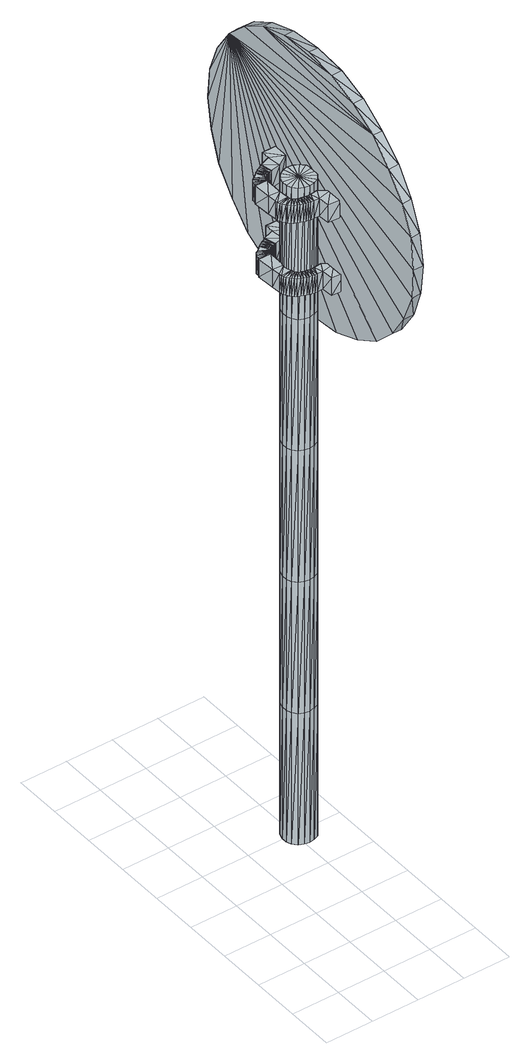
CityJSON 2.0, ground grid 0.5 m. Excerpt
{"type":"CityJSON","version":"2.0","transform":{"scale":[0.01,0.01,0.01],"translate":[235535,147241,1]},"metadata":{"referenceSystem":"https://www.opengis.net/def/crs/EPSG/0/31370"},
"CityObjects":{
"object1":{"type":"GenericCityObject","attributes":{"cluster":79,"mean_distance_to_centroid":0.101,"new_centroid_x":235535.59,"new_centroid_y":147242.38,"mean_distance_to_camera":5.34,"H1":0,"H2":0,"Z_final":111.79,"cluster2":-1,"proj_x":235536.69,"proj_y":147237.81,"id_line":52556,"bearing_l":76.47,"distance":4.7,"orientation":"left","G_obj":256.47},"geometry":[{"type":"MultiSurface","lod":"2","boundaries":[[[0,1,2]],[[2,1,3]],[[3,1,4]],[[4,1,5]],[[5,1,6]],[[1,7,6]],[[1,8,7]],[[1,9,8]],[[1,10,9]],[[1,11,10]],[[1,12,11]],[[1,13,12]],[[1,14,13]],[[15,14,1]],[[16,15,1]],[[17,16,1]],[[18,17,1]],[[0,18,1]],[[19,20,0]],[[19,0,2]],[[21,19,2]],[[21,2,3]],[[21,3,22]],[[22,3,4]],[[22,4,23]],[[23,4,5]],[[23,5,24]],[[24,5,6]],[[24,6,25]],[[25,6,7]],[[25,7,26]],[[26,7,8]],[[26,8,27]],[[8,9,27]],[[27,9,28]],[[9,10,28]],[[10,29,28]],[[10,11,29]],[[11,30,29]],[[11,12,30]],[[30,12,31]],[[31,12,13]],[[31,13,32]],[[32,13,14]],[[32,14,33]],[[33,14,15]],[[33,15,34]],[[34,15,16]],[[34,16,35]],[[35,16,17]],[[36,35,17]],[[18,36,17]],[[20,36,18]],[[20,18,0]],[[37,38,20]],[[37,20,19]],[[39,37,19]],[[21,39,19]],[[39,21,40]],[[40,21,22]],[[40,22,41]],[[41,22,23]],[[41,23,42]],[[42,23,24]],[[42,24,43]],[[43,24,25]],[[43,25,44]],[[44,25,26]],[[26,45,44]],[[26,27,45]],[[27,46,45]],[[27,28,46]],[[28,47,46]],[[28,29,47]],[[47,29,48]],[[29,30,48]],[[48,30,49]],[[49,30,31]],[[49,31,50]],[[50,31,32]],[[50,32,51]],[[51,32,33]],[[51,33,52]],[[52,33,34]],[[52,34,53]],[[53,34,35]],[[54,53,35]],[[54,35,36]],[[38,54,36]],[[38,36,20]],[[55,56,38]],[[55,38,37]],[[57,55,37]],[[57,37,39]],[[57,39,58]],[[58,39,40]],[[58,40,59]],[[59,40,41]],[[59,41,60]],[[60,41,42]],[[60,42,61]],[[61,42,43]],[[61,43,62]],[[62,43,44]],[[44,63,62]],[[44,45,63]],[[45,64,63]],[[45,46,64]],[[46,65,64]],[[46,47,65]],[[47,66,65]],[[47,48,66]],[[66,48,67]],[[67,48,49]],[[67,49,68]],[[68,49,50]],[[68,50,69]],[[69,50,51]],[[69,51,70]],[[70,51,52]],[[70,52,71]],[[71,52,53]],[[72,71,53]],[[72,53,54]],[[56,72,54]],[[56,54,38]],[[73,74,56]],[[73,56,55]],[[75,73,55]],[[75,55,57]],[[75,57,76]],[[76,57,58]],[[76,58,77]],[[77,58,59]],[[77,59,78]],[[78,59,60]],[[78,60,79]],[[79,60,61]],[[79,61,80]],[[80,61,62]],[[62,81,80]],[[62,63,81]],[[63,82,81]],[[63,64,82]],[[64,83,82]],[[64,65,83]],[[65,84,83]],[[65,66,84]],[[84,66,85]],[[85,66,67]],[[85,67,86]],[[86,67,68]],[[86,68,87]],[[87,68,69]],[[87,69,88]],[[88,69,70]],[[88,70,89]],[[89,70,71]],[[90,89,71]],[[90,71,72]],[[74,90,72]],[[74,72,56]],[[91,92,74]],[[91,74,73]],[[93,91,73]],[[93,73,75]],[[93,75,94]],[[94,75,76]],[[94,76,95]],[[95,76,77]],[[95,77,96]],[[96,77,78]],[[96,78,97]],[[97,78,79]],[[97,79,98]],[[98,79,80]],[[80,99,98]],[[80,81,99]],[[81,100,99]],[[81,82,100]],[[82,101,100]],[[82,83,101]],[[83,102,101]],[[83,84,102]],[[102,84,103]],[[103,84,85]],[[103,85,104]],[[104,85,86]],[[104,86,105]],[[105,86,87]],[[105,87,106]],[[106,87,88]],[[106,88,107]],[[107,88,89]],[[108,107,89]],[[108,89,90]],[[92,108,90]],[[92,90,74]],[[92,91,109]],[[91,93,109]],[[93,94,109]],[[94,95,109]],[[95,96,109]],[[109,96,97]],[[109,97,98]],[[109,98,99]],[[109,99,100]],[[109,100,101]],[[109,101,102]],[[109,102,103]],[[109,103,104]],[[105,109,104]],[[106,109,105]],[[107,109,106]],[[108,109,107]],[[92,109,108]],[[110,111,112]],[[113,112,114]],[[115,112,113]],[[116,112,115]],[[117,112,116]],[[118,112,117]],[[119,112,118]],[[120,112,119]],[[121,112,120]],[[122,112,121]],[[122,123,112]],[[123,110,112]],[[111,124,112]],[[124,125,112]],[[125,126,112]],[[126,127,112]],[[127,128,112]],[[128,129,112]],[[129,130,112]],[[130,131,112]],[[112,131,132]],[[131,133,132]],[[131,134,133]],[[133,134,135]],[[133,135,136]],[[135,137,136]],[[133,136,138]],[[136,139,138]],[[136,137,139]],[[137,140,139]],[[137,135,140]],[[135,141,140]],[[135,134,141]],[[134,142,141]],[[134,131,142]],[[131,143,142]],[[131,130,143]],[[143,130,144]],[[144,130,129]],[[144,129,145]],[[145,129,128]],[[145,128,146]],[[146,127,147]],[[147,127,126]],[[147,126,148]],[[148,126,125]],[[148,125,149]],[[149,125,124]],[[150,149,124]],[[150,124,111]],[[151,150,111]],[[151,111,110]],[[152,151,110]],[[152,110,123]],[[146,128,127]],[[153,123,122]],[[154,153,122]],[[154,122,121]],[[155,154,121]],[[155,121,120]],[[156,155,120]],[[156,120,119]],[[157,156,119]],[[157,119,118]],[[157,118,158]],[[158,118,117]],[[158,117,159]],[[153,152,123]],[[159,117,116]],[[159,116,160]],[[160,116,115]],[[160,115,161]],[[161,115,113]],[[161,113,162]],[[162,113,114]],[[162,114,163]],[[163,114,112]],[[163,112,164]],[[164,112,132]],[[132,165,164]],[[132,133,165]],[[133,138,165]],[[138,139,140]],[[161,162,163]],[[160,161,163]],[[159,160,163]],[[158,159,163]],[[157,158,163]],[[156,157,163]],[[155,156,163]],[[154,155,163]],[[153,154,163]],[[153,163,152]],[[152,163,151]],[[151,163,150]],[[150,163,149]],[[149,163,148]],[[148,163,147]],[[147,163,146]],[[146,163,145]],[[145,163,144]],[[144,163,143]],[[143,163,142]],[[163,164,142]],[[142,164,165]],[[142,165,141]],[[165,140,141]],[[165,138,140]],[[166,167,168]],[[168,167,169]],[[170,168,169]],[[170,169,171]],[[170,171,172]],[[172,171,173]],[[172,173,174]],[[174,173,175]],[[174,175,176]],[[176,175,177]],[[176,177,178]],[[178,177,179]],[[178,179,180]],[[180,179,181]],[[180,181,182]],[[182,181,183]],[[182,183,184]],[[184,183,185]],[[184,185,186]],[[186,185,187]],[[186,187,188]],[[188,187,189]],[[188,189,190]],[[190,189,191]],[[192,190,191]],[[192,191,193]],[[194,192,193]],[[194,193,195]],[[196,194,195]],[[196,195,197]],[[198,196,197]],[[198,197,199]],[[200,198,199]],[[200,199,201]],[[202,200,201]],[[202,201,203]],[[204,202,203]],[[204,203,205]],[[206,204,205]],[[206,205,207]],[[208,206,207]],[[208,207,209]],[[210,208,209]],[[210,209,211]],[[212,210,211]],[[212,211,213]],[[214,212,213]],[[214,213,215]],[[216,214,215]],[[216,215,217]],[[216,217,218]],[[218,217,219]],[[218,219,220]],[[220,219,221]],[[220,221,222]],[[222,221,223]],[[222,223,224]],[[224,223,225]],[[224,225,226]],[[226,225,227]],[[226,227,228]],[[228,227,229]],[[228,229,230]],[[230,229,231]],[[230,231,232]],[[232,231,233]],[[232,233,234]],[[234,233,235]],[[234,235,236]],[[236,235,237]],[[238,236,237]],[[238,237,239]],[[238,239,240]],[[240,239,241]],[[241,242,240]],[[241,243,242]],[[242,243,244]],[[244,243,245]],[[244,245,246]],[[246,245,247]],[[246,247,248]],[[248,247,249]],[[248,249,250]],[[250,249,251]],[[250,251,252]],[[252,251,253]],[[252,253,254]],[[254,253,255]],[[254,255,256]],[[256,255,257]],[[256,257,258]],[[258,257,259]],[[258,259,260]],[[260,259,261]],[[260,261,262]],[[262,261,263]],[[262,263,264]],[[264,263,265]],[[264,265,266]],[[266,265,267]],[[267,268,266]],[[267,269,268]],[[269,270,268]],[[269,271,270]],[[271,272,270]],[[271,273,272]],[[273,274,272]],[[273,275,274]],[[275,276,274]],[[275,277,276]],[[277,278,276]],[[277,279,278]],[[279,280,278]],[[279,281,280]],[[281,282,280]],[[281,283,282]],[[283,284,282]],[[283,285,284]],[[285,286,284]],[[285,287,286]],[[287,288,286]],[[287,289,288]],[[288,289,290]],[[290,289,291]],[[290,291,292]],[[292,291,293]],[[292,293,294]],[[294,293,295]],[[294,295,296]],[[296,295,297]],[[296,297,298]],[[298,297,299]],[[298,299,300]],[[300,299,301]],[[300,301,302]],[[302,301,303]],[[302,303,304]],[[304,303,305]],[[304,305,306]],[[306,305,307]],[[306,307,308]],[[308,307,309]],[[308,309,310]],[[310,309,311]],[[311,166,310]],[[311,167,166]],[[169,167,311]],[[169,311,171]],[[171,311,309]],[[173,171,309]],[[173,309,307]],[[175,173,307]],[[175,307,305]],[[177,175,305]],[[177,305,303]],[[179,177,303]],[[179,303,301]],[[181,179,301]],[[181,301,299]],[[183,181,299]],[[183,299,297]],[[183,297,295]],[[185,183,295]],[[185,295,293]],[[187,185,293]],[[187,293,291]],[[189,187,291]],[[189,291,289]],[[189,289,287]],[[189,287,285]],[[191,189,285]],[[191,285,283]],[[193,191,283]],[[195,193,283]],[[195,283,281]],[[197,195,281]],[[199,197,281]],[[201,199,281]],[[201,281,279]],[[203,201,279]],[[205,203,279]],[[205,279,277]],[[205,277,207]],[[207,277,209]],[[209,277,275]],[[209,275,211]],[[211,275,273]],[[211,273,213]],[[213,273,271]],[[213,271,215]],[[215,271,269]],[[215,269,217]],[[217,269,219]],[[219,269,267]],[[219,267,221]],[[221,267,265]],[[221,265,223]],[[223,265,263]],[[223,263,225]],[[225,263,261]],[[225,261,227]],[[227,261,259]],[[227,259,229]],[[229,259,257]],[[229,257,255]],[[229,255,231]],[[231,255,253]],[[231,253,233]],[[233,253,251]],[[233,251,235]],[[251,249,235]],[[235,249,247]],[[235,247,237]],[[247,245,237]],[[237,245,243]],[[237,243,239]],[[239,243,241]],[[238,240,242]],[[168,310,166]],[[170,310,168]],[[170,308,310]],[[172,308,170]],[[172,306,308]],[[174,306,172]],[[174,304,306]],[[176,304,174]],[[176,302,304]],[[178,302,176]],[[178,300,302]],[[180,300,178]],[[180,298,300]],[[182,298,180]],[[182,296,298]],[[182,294,296]],[[184,294,182]],[[184,292,294]],[[186,292,184]],[[186,290,292]],[[188,290,186]],[[188,288,290]],[[188,286,288]],[[188,284,286]],[[190,284,188]],[[190,282,284]],[[192,282,190]],[[194,282,192]],[[194,280,282]],[[196,280,194]],[[198,280,196]],[[200,280,198]],[[200,278,280]],[[202,278,200]],[[204,278,202]],[[204,276,278]],[[204,206,276]],[[206,208,276]],[[208,274,276]],[[208,210,274]],[[210,272,274]],[[210,212,272]],[[212,270,272]],[[212,214,270]],[[214,268,270]],[[214,216,268]],[[216,218,268]],[[218,266,268]],[[218,220,266]],[[220,264,266]],[[220,222,264]],[[222,262,264]],[[222,224,262]],[[224,260,262]],[[224,226,260]],[[226,258,260]],[[226,228,258]],[[228,256,258]],[[228,254,256]],[[228,230,254]],[[230,252,254]],[[230,232,252]],[[232,250,252]],[[232,234,250]],[[250,234,248]],[[234,246,248]],[[234,236,246]],[[246,236,244]],[[236,242,244]],[[236,238,242]],[[312,313,314]],[[314,313,315]],[[316,314,315]],[[316,315,317]],[[316,317,318]],[[318,317,319]],[[318,319,320]],[[320,319,321]],[[320,321,322]],[[322,321,323]],[[322,323,324]],[[324,323,325]],[[324,325,326]],[[326,325,327]],[[326,327,328]],[[328,327,329]],[[328,329,330]],[[330,329,331]],[[330,331,332]],[[332,331,333]],[[332,333,334]],[[334,333,335]],[[334,335,336]],[[336,335,337]],[[338,336,337]],[[338,337,339]],[[340,338,339]],[[340,339,341]],[[342,340,341]],[[342,341,343]],[[344,342,343]],[[344,343,345]],[[346,344,345]],[[346,345,347]],[[348,346,347]],[[348,347,349]],[[350,348,349]],[[350,349,351]],[[352,350,351]],[[352,351,353]],[[354,352,353]],[[354,353,355]],[[356,354,355]],[[356,355,357]],[[358,356,357]],[[358,357,359]],[[360,358,359]],[[360,359,361]],[[362,360,361]],[[362,361,363]],[[362,363,364]],[[364,363,365]],[[364,365,366]],[[366,365,367]],[[366,367,368]],[[368,367,369]],[[368,369,370]],[[370,369,371]],[[370,371,372]],[[372,371,373]],[[372,373,374]],[[374,373,375]],[[374,375,376]],[[376,375,377]],[[376,377,378]],[[378,377,379]],[[378,379,380]],[[380,379,381]],[[380,381,382]],[[382,381,383]],[[384,382,383]],[[384,383,385]],[[384,385,386]],[[386,385,387]],[[387,388,386]],[[387,389,388]],[[388,389,390]],[[390,389,391]],[[390,391,392]],[[392,391,393]],[[392,393,394]],[[394,393,395]],[[394,395,396]],[[396,395,397]],[[396,397,398]],[[398,397,399]],[[398,399,400]],[[400,399,401]],[[400,401,402]],[[402,401,403]],[[402,403,404]],[[404,403,405]],[[404,405,406]],[[406,405,407]],[[406,407,408]],[[408,407,409]],[[408,409,410]],[[410,409,411]],[[410,411,412]],[[412,411,413]],[[413,414,412]],[[413,415,414]],[[415,416,414]],[[415,417,416]],[[417,418,416]],[[417,419,418]],[[419,420,418]],[[419,421,420]],[[421,422,420]],[[421,423,422]],[[423,424,422]],[[423,425,424]],[[425,426,424]],[[425,427,426]],[[427,428,426]],[[427,429,428]],[[429,430,428]],[[429,431,430]],[[431,432,430]],[[431,433,432]],[[433,434,432]],[[433,435,434]],[[434,435,436]],[[436,435,437]],[[436,437,438]],[[438,437,439]],[[438,439,440]],[[440,439,441]],[[440,441,442]],[[442,441,443]],[[442,443,444]],[[444,443,445]],[[444,445,446]],[[446,445,447]],[[446,447,448]],[[448,447,449]],[[448,449,450]],[[450,449,451]],[[450,451,452]],[[452,451,453]],[[452,453,454]],[[454,453,455]],[[454,455,456]],[[456,455,457]],[[457,312,456]],[[457,313,312]],[[315,313,457]],[[315,457,317]],[[317,457,455]],[[319,317,455]],[[319,455,453]],[[321,319,453]],[[321,453,451]],[[323,321,451]],[[323,451,449]],[[325,323,449]],[[325,449,447]],[[327,325,447]],[[327,447,445]],[[329,327,445]],[[329,445,443]],[[329,443,441]],[[331,329,441]],[[331,441,439]],[[333,331,439]],[[333,439,437]],[[335,333,437]],[[335,437,435]],[[335,435,433]],[[335,433,431]],[[337,335,431]],[[337,431,429]],[[339,337,429]],[[341,339,429]],[[341,429,427]],[[343,341,427]],[[345,343,427]],[[347,345,427]],[[347,427,425]],[[349,347,425]],[[351,349,425]],[[351,425,423]],[[351,423,353]],[[353,423,355]],[[355,423,421]],[[355,421,357]],[[357,421,419]],[[357,419,359]],[[359,419,417]],[[359,417,361]],[[361,417,415]],[[361,415,363]],[[363,415,365]],[[365,415,413]],[[365,413,367]],[[367,413,411]],[[367,411,369]],[[369,411,409]],[[369,409,371]],[[371,409,407]],[[371,407,373]],[[373,407,405]],[[373,405,375]],[[375,405,403]],[[375,403,401]],[[375,401,377]],[[377,401,399]],[[377,399,379]],[[379,399,397]],[[379,397,381]],[[397,395,381]],[[381,395,393]],[[381,393,383]],[[393,391,383]],[[383,391,389]],[[383,389,385]],[[385,389,387]],[[384,386,388]],[[314,456,312]],[[316,456,314]],[[316,454,456]],[[318,454,316]],[[318,452,454]],[[320,452,318]],[[320,450,452]],[[322,450,320]],[[322,448,450]],[[324,448,322]],[[324,446,448]],[[326,446,324]],[[326,444,446]],[[328,444,326]],[[328,442,444]],[[328,440,442]],[[330,440,328]],[[330,438,440]],[[332,438,330]],[[332,436,438]],[[334,436,332]],[[334,434,436]],[[334,432,434]],[[334,430,432]],[[336,430,334]],[[336,428,430]],[[338,428,336]],[[340,428,338]],[[340,426,428]],[[342,426,340]],[[344,426,342]],[[346,426,344]],[[346,424,426]],[[348,424,346]],[[350,424,348]],[[350,422,424]],[[350,352,422]],[[352,354,422]],[[354,420,422]],[[354,356,420]],[[356,418,420]],[[356,358,418]],[[358,416,418]],[[358,360,416]],[[360,414,416]],[[360,362,414]],[[362,364,414]],[[364,412,414]],[[364,366,412]],[[366,410,412]],[[366,368,410]],[[368,408,410]],[[368,370,408]],[[370,406,408]],[[370,372,406]],[[372,404,406]],[[372,374,404]],[[374,402,404]],[[374,400,402]],[[374,376,400]],[[376,398,400]],[[376,378,398]],[[378,396,398]],[[378,380,396]],[[396,380,394]],[[380,392,394]],[[380,382,392]],[[392,382,390]],[[382,388,390]],[[382,384,388]]]}]}
},
"vertices":[
[104,215,1],[104,198,1],[99,214,1],[94,211,1],[90,207,1],[88,201,1],[88,195,1],[90,190,1],[94,185,1],[99,183,1],[104,182,1],[110,183,1],[115,185,1],[119,190,1],[121,195,1],[121,201,1],[119,207,1],[115,211,1],[110,214,1],[99,214,150],[104,215,150],[94,211,150],[90,207,150],[88,201,150],[88,195,150],[90,190,150],[94,185,150],[99,183,150],[104,182,150],[110,183,150],[115,185,150],[119,190,150],[121,195,150],[121,201,150],[119,207,150],[115,211,150],[110,214,150],[99,214,299],[104,215,299],[94,211,299],[90,207,299],[88,201,299],[88,195,299],[90,190,299],[94,185,299],[99,183,299],[104,182,299],[110,183,299],[115,185,299],[119,190,299],[121,195,299],[121,201,299],[119,207,299],[115,211,299],[110,214,299],[99,214,448],[104,215,448],[94,211,448],[90,207,448],[88,201,448],[88,195,448],[90,190,448],[94,185,448],[99,183,448],[104,182,448],[110,183,448],[115,185,448],[119,190,448],[121,195,448],[121,201,448],[119,207,448],[115,211,448],[110,214,448],[99,214,597],[104,215,597],[94,211,597],[90,207,597],[88,201,597],[88,195,597],[90,190,597],[94,185,597],[99,183,597],[104,182,597],[110,183,597],[115,185,597],[119,190,597],[121,195,597],[121,201,597],[119,207,597],[115,211,597],[110,214,597],[99,214,746],[104,215,746],[94,211,746],[90,207,746],[88,201,746],[88,195,746],[90,190,746],[94,185,746],[99,183,746],[104,182,746],[110,183,746],[115,185,746],[119,190,746],[121,195,746],[121,201,746],[119,207,746],[115,211,746],[110,214,746],[104,198,746],[122,135,593],[122,107,610],[118,319,822],[118,348,763],[118,337,794],[119,352,728],[120,348,694],[120,337,662],[121,319,634],[121,296,610],[122,268,593],[122,236,581],[122,201,577],[122,167,581],[122,84,634],[121,66,662],[121,54,694],[120,51,728],[120,54,763],[119,66,794],[118,84,822],[118,107,846],[117,296,846],[117,268,864],[117,135,864],[117,167,875],[117,236,875],[117,201,879],[127,236,875],[127,201,879],[128,167,875],[128,135,864],[128,107,846],[129,84,823],[129,66,795],[130,55,763],[131,51,728],[131,55,694],[132,66,662],[132,84,634],[132,107,611],[133,135,593],[133,167,581],[133,201,577],[133,236,581],[132,268,593],[132,296,611],[131,319,634],[131,337,662],[130,348,694],[130,352,728],[129,348,763],[128,337,795],[128,319,823],[128,296,846],[127,268,864],[126,253,652],[126,253,632],[109,253,652],[109,253,632],[109,244,652],[109,244,632],[98,240,652],[98,240,632],[97,239,652],[97,239,632],[95,238,652],[95,238,632],[93,237,652],[93,237,632],[91,236,652],[91,236,632],[90,235,652],[90,235,632],[88,234,652],[88,234,632],[87,233,652],[87,233,632],[82,229,652],[82,229,632],[80,228,652],[80,228,632],[79,227,652],[79,227,632],[78,225,652],[78,225,632],[77,224,652],[77,224,632],[77,222,652],[77,222,632],[77,220,652],[77,220,632],[76,219,652],[76,219,632],[77,201,652],[77,201,632],[78,192,652],[78,192,632],[78,189,652],[78,189,632],[79,187,652],[79,187,632],[80,185,652],[80,185,632],[82,182,652],[82,182,632],[83,181,652],[83,181,632],[85,179,652],[85,179,632],[87,177,652],[87,177,632],[90,176,652],[90,176,632],[92,175,652],[92,175,632],[95,174,652],[95,174,632],[97,173,652],[97,173,632],[100,173,652],[100,173,632],[102,172,652],[102,172,632],[105,172,652],[105,172,632],[111,172,652],[111,172,632],[112,160,652],[112,160,632],[126,159,652],[126,159,632],[126,175,652],[126,175,632],[116,182,652],[116,182,632],[108,181,652],[108,181,632],[106,181,652],[106,181,632],[104,181,652],[104,181,632],[103,181,652],[103,181,632],[101,182,652],[101,182,632],[99,182,652],[99,182,632],[98,182,652],[98,182,632],[96,183,652],[96,183,632],[95,183,652],[95,183,632],[93,184,652],[93,184,632],[92,185,652],[92,185,632],[91,186,652],[91,186,632],[90,188,652],[90,188,632],[90,189,652],[90,189,632],[90,190,652],[90,190,632],[89,200,652],[89,200,632],[89,219,652],[89,219,632],[89,220,652],[89,220,632],[89,221,652],[89,221,632],[90,222,652],[90,222,632],[90,223,652],[90,223,632],[91,224,652],[91,224,632],[92,224,652],[92,224,632],[93,225,652],[93,225,632],[94,226,652],[94,226,632],[95,226,652],[95,226,632],[96,227,652],[96,227,632],[97,227,652],[97,227,632],[98,227,652],[98,227,632],[100,228,652],[100,228,632],[101,228,652],[101,228,632],[111,230,652],[111,230,632],[123,237,652],[123,237,632],[122,253,737],[122,253,717],[105,253,737],[105,253,717],[105,244,737],[105,244,717],[94,240,737],[94,240,717],[93,239,737],[93,239,717],[91,238,737],[91,238,717],[89,237,737],[89,237,717],[87,236,737],[87,236,717],[86,235,737],[86,235,717],[84,234,737],[84,234,717],[83,233,737],[83,233,717],[78,229,737],[78,229,717],[76,228,737],[76,228,717],[75,227,737],[75,227,717],[74,225,737],[74,225,717],[73,224,737],[73,224,717],[73,222,737],[73,222,717],[73,220,737],[73,220,717],[72,219,737],[72,219,717],[73,201,737],[73,201,717],[74,192,737],[74,192,717],[74,189,737],[74,189,717],[75,187,737],[75,187,717],[76,185,737],[76,185,717],[78,182,737],[78,182,717],[79,181,737],[79,181,717],[81,179,737],[81,179,717],[83,177,737],[83,177,717],[86,176,737],[86,176,717],[88,175,737],[88,175,717],[91,174,737],[91,174,717],[93,173,737],[93,173,717],[96,173,737],[96,173,717],[98,172,737],[98,172,717],[101,172,737],[101,172,717],[107,172,737],[107,172,717],[108,160,737],[108,160,717],[122,159,737],[122,159,717],[122,175,737],[122,175,717],[112,182,737],[112,182,717],[104,181,737],[104,181,717],[102,181,737],[102,181,717],[100,181,737],[100,181,717],[99,181,737],[99,181,717],[97,182,737],[97,182,717],[95,182,737],[95,182,717],[94,182,737],[94,182,717],[92,183,737],[92,183,717],[91,183,737],[91,183,717],[89,184,737],[89,184,717],[88,185,737],[88,185,717],[87,186,737],[87,186,717],[86,188,737],[86,188,717],[86,189,737],[86,189,717],[86,190,737],[86,190,717],[85,200,737],[85,200,717],[85,219,737],[85,219,717],[85,220,737],[85,220,717],[85,221,737],[85,221,717],[86,222,737],[86,222,717],[86,223,737],[86,223,717],[87,224,737],[87,224,717],[88,224,737],[88,224,717],[89,225,737],[89,225,717],[90,226,737],[90,226,717],[91,226,737],[91,226,717],[92,227,737],[92,227,717],[93,227,737],[93,227,717],[94,227,737],[94,227,717],[96,228,737],[96,228,717],[97,228,737],[97,228,717],[107,230,737],[107,230,717],[119,237,737],[119,237,717]
]}
